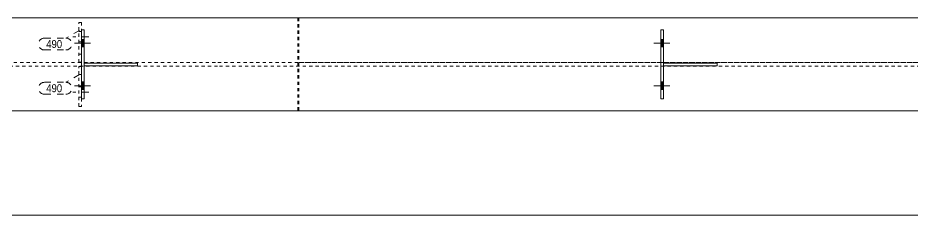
# Model space of a CAD drawing. Header units: millimetres. Extents: x 2 to 1174, y 1 to 825.
# Drawn here: x 615.2 to 894.6, y 560.3 to 622.1 of the extents above; entities that cross this region are included whole.
import ezdxf

# ---------------------------------------------------------------- set-up
doc = ezdxf.new("R2010")
doc.units = ezdxf.units.MM
for name, pattern in [('XKITLINE00', [0]), ('XKITLINE01', [4, 1, -1, 1, -1]), ('XKITLINE02', [4, 2, -2])]:
    doc.linetypes.add(name, pattern=pattern)
for name, color, linetype, lineweight in [('Bolt', 3, 'Continuous', 0), ('Dimensions', 7, 'Continuous', 0), ('Part', 2, 'Continuous', 0), ('PartMark', 7, 'Continuous', 0)]:
    doc.layers.add(name, color=color, linetype=linetype, lineweight=lineweight)
doc.styles.add('ARIAL', font='ARIAL.TTF')

# ---------------------------------------------------------------- blocks, each defined once
blk = doc.blocks.new('*A82')
at = {"layer": 'Part', "color": 2, "linetype": 'XKITLINE00', "lineweight": 0}
for p, q in [((677.57, 622.08), (607.9, 622.08)), ((1020.93, 622.08), (677.67, 622.08)), ((677.57, 592.91), (607.9, 592.91)), ((1020.93, 592.91), (677.67, 592.91))]:
    blk.add_line(p, q, dxfattribs=at)
at = {"layer": 'Part', "color": 7, "linetype": 'XKITLINE01', "lineweight": 0}
for p, q in [((607.9, 608.08), (677.57, 608.08)), ((677.57, 606.91), (607.9, 606.91)), ((677.67, 608.08), (1043.17, 608.08)), ((1043.17, 606.91), (677.67, 606.91))]:
    blk.add_line(p, q, dxfattribs=at)
blk = doc.blocks.new('*A83')
at = {"layer": 'Part', "color": 2, "linetype": 'XKITLINE00', "lineweight": 0}
for p, q in [((816.13, 596.66), (816.13, 618.33)), ((816.13, 618.33), (816.96, 618.33)), ((816.96, 618.33), (816.96, 596.66)), ((816.96, 596.66), (816.13, 596.66))]:
    blk.add_line(p, q, dxfattribs=at)
blk = doc.blocks.new('*A84')
at = {"layer": 'Part', "color": 2, "linetype": 'XKITLINE00', "lineweight": 0}
for p, q in [((816.96, 607.91), (833.63, 607.91)), ((833.63, 607.08), (816.96, 607.08)), ((833.63, 607.08), (833.63, 607.91))]:
    blk.add_line(p, q, dxfattribs=at)
at = {"layer": 'Part', "color": 7, "linetype": 'XKITLINE01', "lineweight": 0}
blk.add_line((816.96, 607.08), (816.96, 607.91), dxfattribs=at)
blk.add_line((816.96, 607.08), (816.96, 607.91), dxfattribs=at)
blk = doc.blocks.new('*A85')
at = {"layer": 'Part', "color": 2, "linetype": 'XKITLINE00', "lineweight": 0}
for p, q in [((635.07, 596.66), (635.07, 618.33)), ((635.07, 618.33), (635.9, 618.33)), ((635.9, 618.33), (635.9, 596.66)), ((635.9, 596.66), (635.07, 596.66))]:
    blk.add_line(p, q, dxfattribs=at)
blk = doc.blocks.new('*A93')
at = {"layer": 'Part', "color": 2, "linetype": 'XKITLINE00', "lineweight": 0}
for p, q in [((635.9, 607.91), (652.57, 607.91)), ((652.57, 607.08), (635.9, 607.08)), ((652.57, 607.08), (652.57, 607.91))]:
    blk.add_line(p, q, dxfattribs=at)
at = {"layer": 'Part', "color": 7, "linetype": 'XKITLINE01', "lineweight": 0}
blk.add_line((635.9, 607.08), (635.9, 607.91), dxfattribs=at)
blk.add_line((635.9, 607.08), (635.9, 607.91), dxfattribs=at)
blk = doc.blocks.new('*A94')
at = {"layer": 'Part', "color": 7, "linetype": 'XKITLINE01', "lineweight": 0}
for p, q in [((634.24, 608.16), (634.24, 620.66)), ((634.24, 620.66), (635.07, 620.66)), ((635.07, 620.66), (635.07, 608.16)), ((634.24, 610.66), (635.07, 610.66)), ((635.07, 608.16), (634.24, 608.16))]:
    blk.add_line(p, q, dxfattribs=at)
blk = doc.blocks.new('*A95')
at = {"layer": 'Part', "color": 7, "linetype": 'XKITLINE01', "lineweight": 0}
for p, q in [((634.24, 594.33), (634.24, 606.83)), ((634.24, 606.83), (635.07, 606.83)), ((635.07, 606.83), (635.07, 594.33)), ((634.24, 604.33), (635.07, 604.33)), ((635.07, 594.33), (634.24, 594.33))]:
    blk.add_line(p, q, dxfattribs=at)
blk = doc.blocks.new('*A117')
at = {"layer": 'Part', "color": 7, "linetype": 'XKITLINE01', "lineweight": 0}
for p, q in [((702.67, 622.08), (1031.71, 622.08)), ((702.67, 622.08), (702.67, 592.91)), ((702.97, 622.08), (702.97, 592.91)), ((1031.51, 592.91), (1031.51, 622.08)), ((1031.71, 622.08), (1031.71, 608.08)), ((702.97, 608.08), (1037.2, 608.08)), ((1037.2, 606.91), (702.97, 606.91)), ((1031.71, 606.91), (1031.71, 592.91)), ((1035.02, 606.91), (1035.02, 608.08)), ((1037.2, 608.08), (1037.2, 606.91)), ((1031.71, 592.91), (702.67, 592.91))]:
    blk.add_line(p, q, dxfattribs=at)
blk = doc.blocks.new('*A128')
at = {"layer": 'Bolt'}
for points in [[(816.13, 615.33), (816.96, 615.33), (816.96, 612.99), (816.13, 612.99)], [(816.13, 615.33), (816.96, 615.33), (816.96, 612.99), (816.13, 612.99)], [(816.13, 601.99), (816.96, 601.99), (816.96, 599.66), (816.13, 599.66)], [(816.13, 601.99), (816.96, 601.99), (816.96, 599.66), (816.13, 599.66)]]:
    blk.add_hatch(color=3, dxfattribs=at).paths.add_polyline_path(points, flags=17)
at = {"layer": 'Bolt', "color": 3, "linetype": 'XKITLINE00', "lineweight": 0}
for p, q in [((816.96, 615.33), (816.13, 615.33)), ((816.96, 615.33), (816.13, 615.33)), ((818.9, 614.16), (813.9, 614.16)), ((818.9, 614.16), (813.9, 614.16)), ((816.96, 612.99), (816.13, 612.99)), ((816.96, 612.99), (816.13, 612.99)), ((818.9, 600.83), (813.9, 600.83)), ((818.9, 600.83), (813.9, 600.83)), ((816.96, 601.99), (816.13, 601.99)), ((816.96, 601.99), (816.13, 601.99)), ((816.96, 599.66), (816.13, 599.66)), ((816.96, 599.66), (816.13, 599.66))]:
    blk.add_line(p, q, dxfattribs=at)
blk = doc.blocks.new('*A129')
at = {"layer": 'Bolt'}
for points in [[(635.07, 615.33), (635.9, 615.33), (635.9, 612.99), (635.07, 612.99)], [(635.07, 615.33), (635.9, 615.33), (635.9, 612.99), (635.07, 612.99)], [(635.07, 601.99), (635.9, 601.99), (635.9, 599.66), (635.07, 599.66)], [(635.07, 601.99), (635.9, 601.99), (635.9, 599.66), (635.07, 599.66)]]:
    blk.add_hatch(color=3, dxfattribs=at).paths.add_polyline_path(points, flags=17)
at = {"layer": 'Bolt', "color": 3, "linetype": 'XKITLINE00', "lineweight": 0}
for p, q in [((635.9, 615.33), (635.07, 615.33)), ((635.9, 615.33), (635.07, 615.33)), ((637.84, 614.16), (632.84, 614.16)), ((637.84, 614.16), (632.84, 614.16)), ((635.9, 612.99), (635.07, 612.99)), ((635.9, 612.99), (635.07, 612.99)), ((637.84, 600.83), (632.84, 600.83)), ((637.84, 600.83), (632.84, 600.83)), ((635.9, 601.99), (635.07, 601.99)), ((635.9, 601.99), (635.07, 601.99)), ((635.9, 599.66), (635.07, 599.66)), ((635.9, 599.66), (635.07, 599.66))]:
    blk.add_line(p, q, dxfattribs=at)
blk = doc.blocks.new('*A132')
at = {"layer": 'Bolt', "color": 3, "linetype": 'XKITLINE02', "lineweight": 0}
for p, q in [((635.07, 617.8), (634.24, 617.8)), ((637.32, 616.16), (632.32, 616.16)), ((635.07, 614.52), (634.24, 614.52))]:
    blk.add_line(p, q, dxfattribs=at)
blk = doc.blocks.new('*A133')
at = {"layer": 'Bolt', "color": 3, "linetype": 'XKITLINE02', "lineweight": 0}
for p, q in [((637.32, 598.83), (632.32, 598.83)), ((635.07, 600.46), (634.24, 600.46)), ((635.07, 597.19), (634.24, 597.19))]:
    blk.add_line(p, q, dxfattribs=at)
blk = doc.blocks.new('*A191')
at = {"layer": 'Dimensions', "color": 7, "linetype": 'XKITLINE00', "lineweight": 0}
blk.add_line((109.12, 560.28), (1046.49, 560.28), dxfattribs=at)
blk = doc.blocks.new('*A303')
at = {"layer": 'PartMark', "color": 7, "linetype": 'XKITLINE02', "lineweight": 0}
for p, q in [((634.45, 604.28), (630.21, 601.88)), ((623.45, 601.88), (630.21, 601.88)), ((623.45, 598.18), (630.21, 598.18))]:
    blk.add_line(p, q, dxfattribs=at)
for centre, start, end in [((623.45, 600.03), 90, 270), ((630.21, 600.03), 270, 90)]:
    blk.add_arc(centre, 1.85, start, end, dxfattribs=at)
at = {"layer": 'PartMark', "color": 3, "style": 'ARIAL', "width": 0.85}
blk.add_text('490', height=2.5, dxfattribs=at).set_placement((624.05, 598.78))
blk = doc.blocks.new('*A304')
at = {"layer": 'PartMark', "color": 7, "linetype": 'XKITLINE02', "lineweight": 0}
for p, q in [((634.45, 618.11), (630.21, 615.72)), ((623.45, 615.72), (630.21, 615.72)), ((623.45, 612.02), (630.21, 612.02))]:
    blk.add_line(p, q, dxfattribs=at)
for centre, start, end in [((623.45, 613.87), 90, 270), ((630.21, 613.87), 270, 90)]:
    blk.add_arc(centre, 1.85, start, end, dxfattribs=at)
at = {"layer": 'PartMark', "color": 3, "style": 'ARIAL', "width": 0.85}
blk.add_text('490', height=2.5, dxfattribs=at).set_placement((624.05, 612.62))

msp = doc.modelspace()

# ---------------------------------------------------------------- block references
at = {"lineweight": 0}
for name in ['*A94', '*A117', '*A304', '*A132', '*A85', '*A83', '*A129', '*A128', '*A95', '*A93', '*A84', '*A303', '*A133', '*A191']:
    msp.add_blockref(name, (0, 0), dxfattribs=at)
at = {"layer": 'Part', "lineweight": 0}
msp.add_blockref('*A82', (0, 0), dxfattribs=at)

doc.saveas('drawing.dxf')
